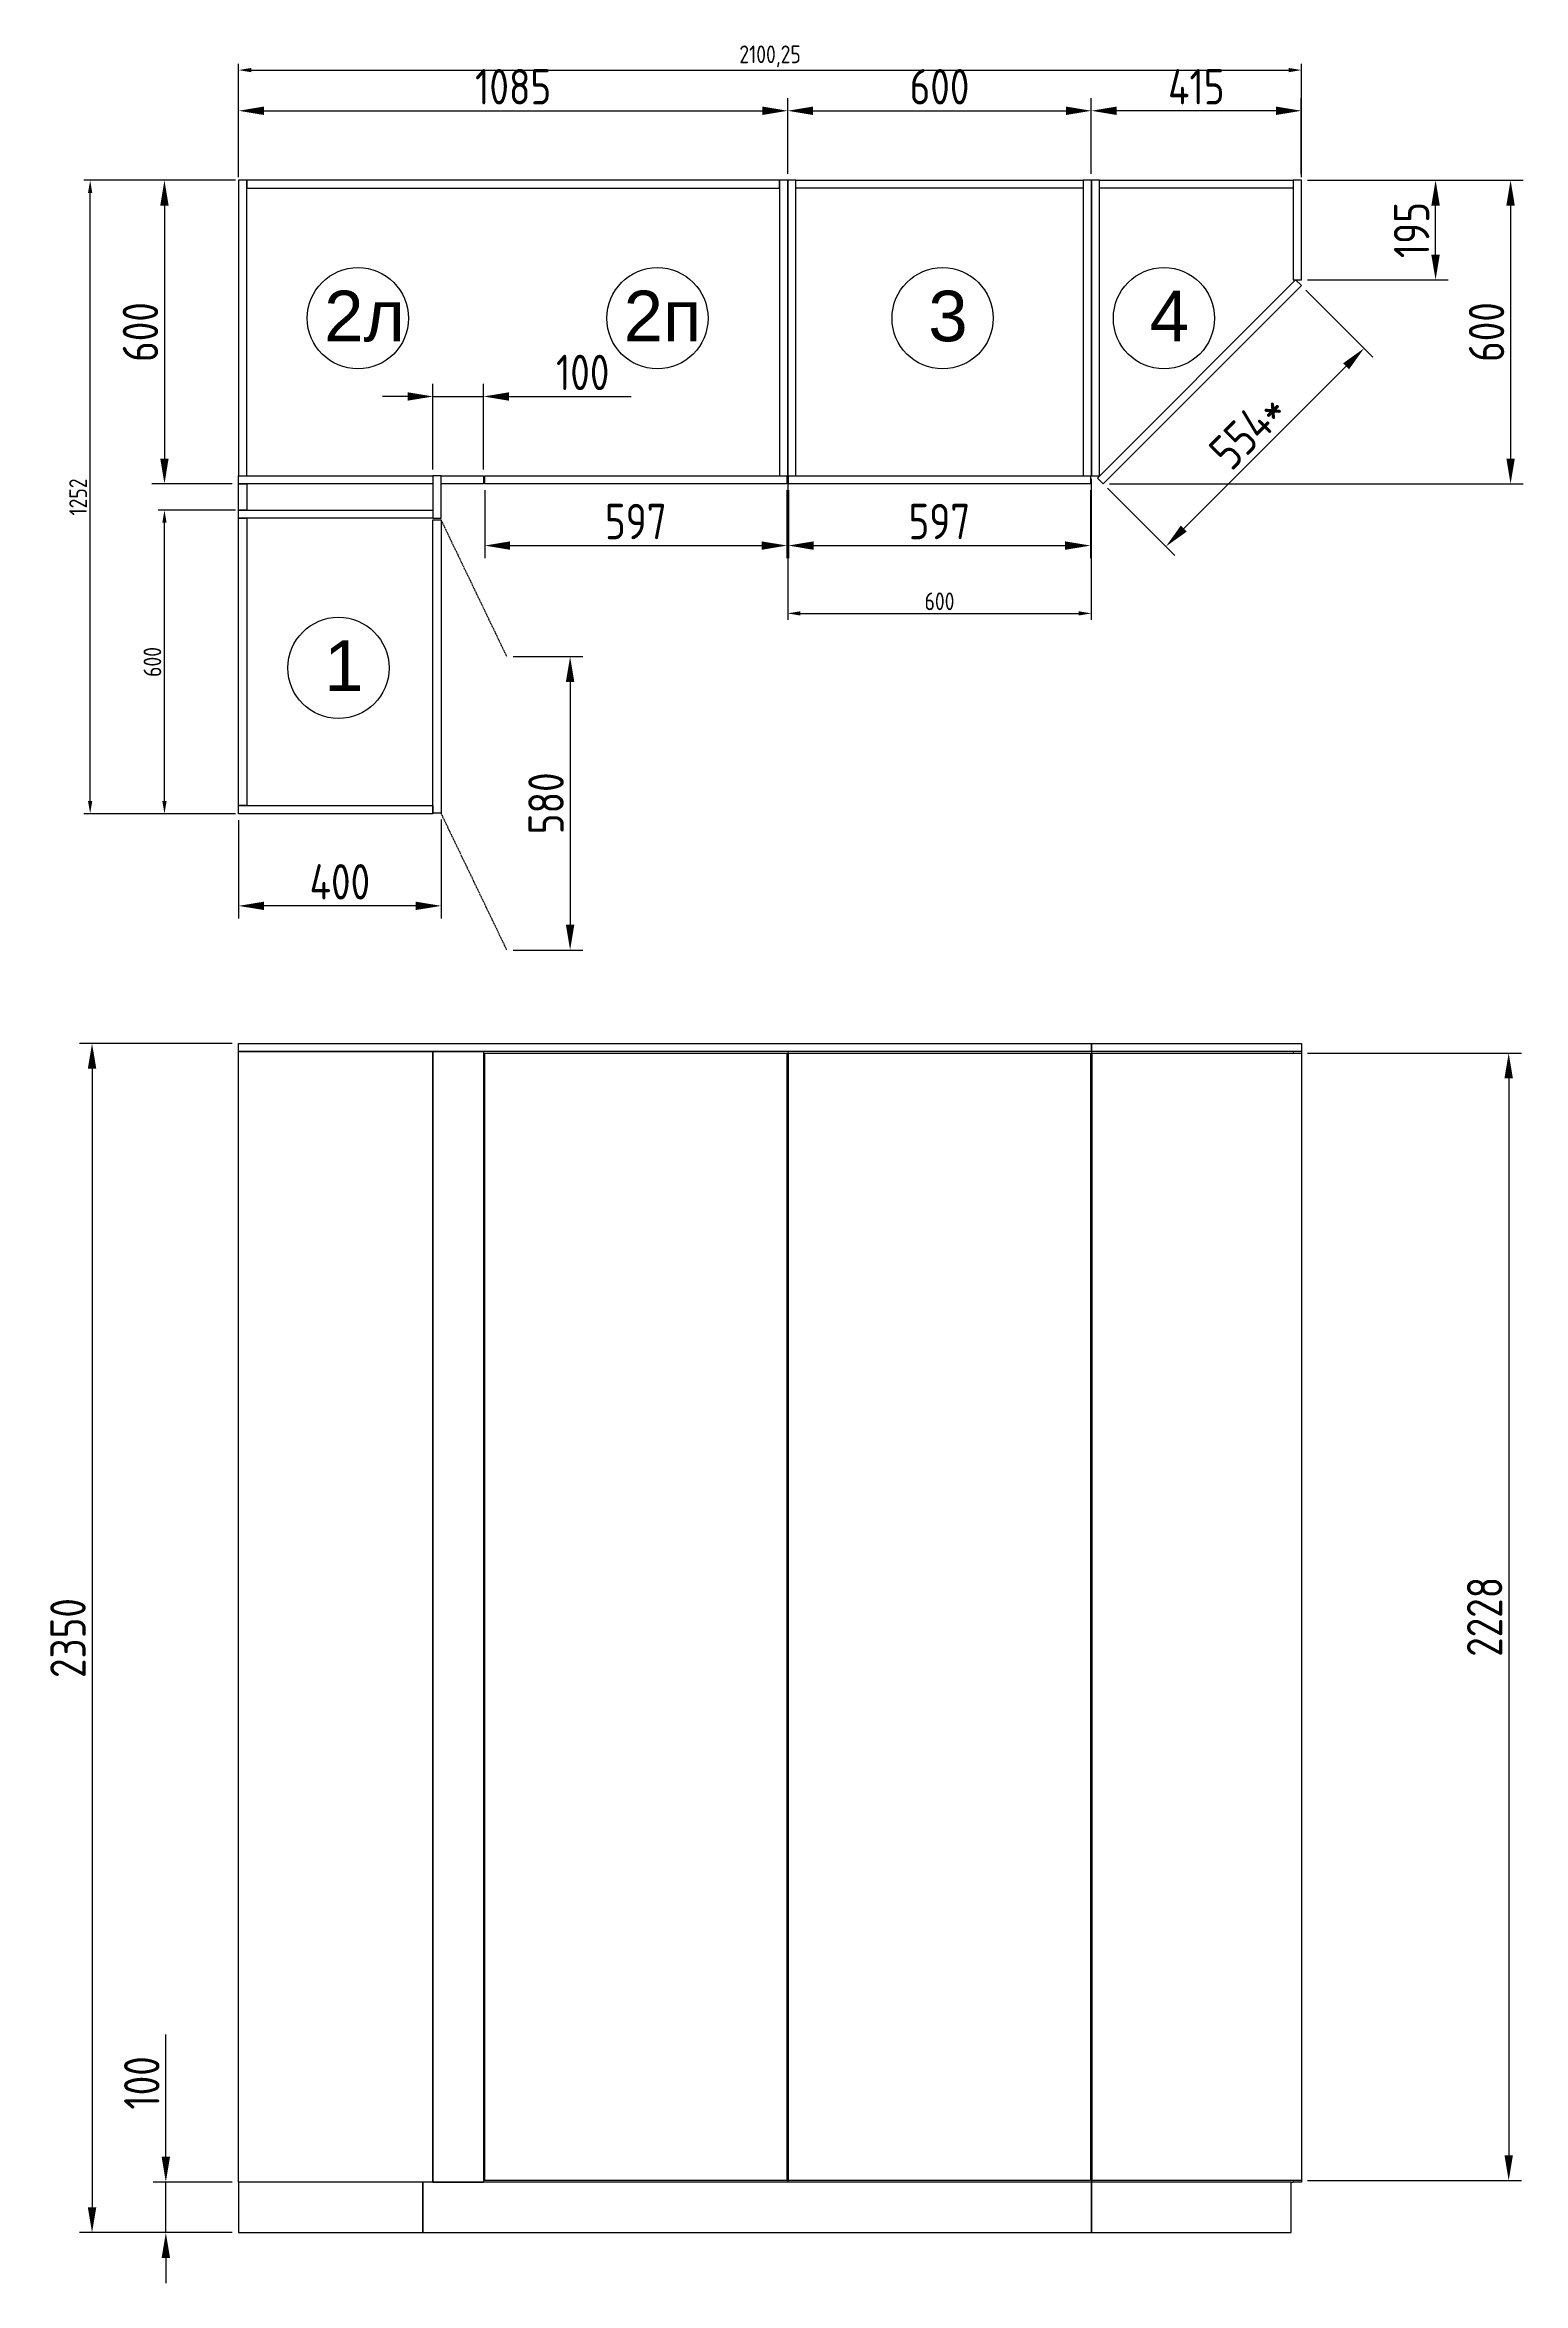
# Model space of a CAD drawing. Header units: millimetres. Extents: x 1713 to 34496, y -3951 to 9799.
# Drawn here: x 8921 to 11843, y 2375 to 6799 of the extents above; entities that cross this region are included whole.
import ezdxf

# ---------------------------------------------------------------- set-up
doc = ezdxf.new("R2010")
doc.units = ezdxf.units.MM
doc.linetypes.add('ACAD_ISO02W100', pattern=[15, 12, -3])
doc.styles.add('awcad.labels', font='eskd.shx')
doc.styles.get("Standard").update_dxf_attribs({"font": 'arial.ttf'})
doc.dimstyles.new('awcad.dim.building', dxfattribs={"dimtxt": 3.5, "dimasz": 2.5, "dimexe": 1.25, "dimexo": 0.625, "dimtad": 1, "dimtxsty": 'awcad.labels', "dimcen": 2.5, "dimadec": 0, "dimazin": 0, "dimtfac": 1, "dimtmove": 0, "dimatfit": 3, "dimldrblk": 'NONE', "dimfxl": 1, "dimarcsym": 0})

# ---------------------------------------------------------------- blocks, each defined once
blk = doc.blocks.new('*D2')
at = {"color": 0, "linetype": 'ByBlock', "lineweight": -2}
for p, q in [((10389.6, 5940.9), (10389.6, 5662.6)), ((10989.6, 5940.9), (10989.6, 5662.6)), ((10414.6, 5675.1), (10964.6, 5675.1))]:
    blk.add_line(p, q, dxfattribs=at)
at = {"color": 0, "linetype": 'ByBlock'}
for points in [[(10414.6, 5679.3), (10414.6, 5670.9), (10389.6, 5675.1)], [(10964.6, 5679.3), (10964.6, 5670.9), (10989.6, 5675.1)]]:
    blk.add_solid(points, dxfattribs=at)
at = {"layer": 'Defpoints', "color": 0, "linetype": 'ByBlock'}
for p in [(10389.6, 5947.1), (10989.6, 5947.1), (10989.6, 5675.1)]:
    blk.add_point(p, dxfattribs=at)
at = {"color": 0, "linetype": 'ByBlock', "lineweight": -2, "insert": (10689.6, 5698.9), "char_height": 35, "attachment_point": 5, "style": 'awcad.labels'}
blk.add_mtext('600', dxfattribs=at)
blk = doc.blocks.new('_None')
blk = doc.blocks.new('*D3')
at = {"color": 0, "linetype": 'ByBlock', "lineweight": -2}
for p, q in [((9298.4, 5879.1), (9145.5, 5879.1)), ((9158, 5304.1), (9158, 5854.1)), ((9298.4, 5279.1), (9145.5, 5279.1))]:
    blk.add_line(p, q, dxfattribs=at)
at = {"color": 0, "linetype": 'ByBlock'}
for points in [[(9153.8, 5854.1), (9162.2, 5854.1), (9158, 5879.1)], [(9153.8, 5304.1), (9162.2, 5304.1), (9158, 5279.1)]]:
    blk.add_solid(points, dxfattribs=at)
at = {"layer": 'Defpoints', "color": 0, "linetype": 'ByBlock'}
for p in [(9158, 5879.1), (9304.6, 5879.1), (9304.6, 5279.1)]:
    blk.add_point(p, dxfattribs=at)
at = {"color": 0, "linetype": 'ByBlock', "lineweight": -2, "insert": (9134.2, 5579.1), "char_height": 35, "attachment_point": 5, "rotation": 90, "style": 'awcad.labels'}
blk.add_mtext('600', dxfattribs=at)
blk = doc.blocks.new('*D4')
at = {"color": 0, "linetype": 'ByBlock', "lineweight": -2}
for p, q in [((9298.4, 6531.1), (8998.7, 6531.1)), ((9011.2, 5304.1), (9011.2, 6506.1)), ((9298.4, 5279.1), (8998.7, 5279.1))]:
    blk.add_line(p, q, dxfattribs=at)
at = {"color": 0, "linetype": 'ByBlock'}
for points in [[(9007, 6506.1), (9015.3, 6506.1), (9011.2, 6531.1)], [(9007, 5304.1), (9015.3, 5304.1), (9011.2, 5279.1)]]:
    blk.add_solid(points, dxfattribs=at)
at = {"layer": 'Defpoints', "color": 0, "linetype": 'ByBlock'}
for p in [(9011.2, 6531.1), (9304.6, 6531.1), (9304.6, 5279.1)]:
    blk.add_point(p, dxfattribs=at)
at = {"color": 0, "linetype": 'ByBlock', "lineweight": -2, "insert": (8987.4, 5905.1), "char_height": 35, "attachment_point": 5, "rotation": 90, "style": 'awcad.labels'}
blk.add_mtext('1252', dxfattribs=at)
blk = doc.blocks.new('*D5')
at = {"color": 0, "linetype": 'ByBlock', "lineweight": -2}
for p, q in [((9304.6, 6537.4), (9304.6, 6761.2)), ((9329.6, 6748.7), (11379.9, 6748.7)), ((11404.9, 6537.4), (11404.9, 6761.2))]:
    blk.add_line(p, q, dxfattribs=at)
at = {"color": 0, "linetype": 'ByBlock'}
for points in [[(9329.6, 6752.9), (9329.6, 6744.5), (9304.6, 6748.7)], [(11379.9, 6752.9), (11379.9, 6744.5), (11404.9, 6748.7)]]:
    blk.add_solid(points, dxfattribs=at)
at = {"layer": 'Defpoints', "color": 0, "linetype": 'ByBlock'}
for p in [(11404.9, 6748.7), (9304.6, 6531.1), (11404.9, 6531.1)]:
    blk.add_point(p, dxfattribs=at)
at = {"color": 0, "linetype": 'ByBlock', "lineweight": -2, "insert": (10354.8, 6775.8), "char_height": 35, "attachment_point": 5, "style": 'awcad.labels'}
blk.add_mtext('2100,25', dxfattribs=at)
blk = doc.blocks.new('*D6')
at = {"color": 0, "linetype": 'ByBlock', "lineweight": -2, "transparency": 16777216}
for p, q in [((9292.1, 6531.1), (9133, 6531.1)), ((9158, 6481.1), (9158, 5981.1)), ((9292.1, 5931.1), (9133, 5931.1))]:
    blk.add_line(p, q, dxfattribs=at)
at = {"color": 0, "linetype": 'ByBlock', "transparency": 16777216}
for points in [[(9149.7, 6481.1), (9166.3, 6481.1), (9158, 6531.1)], [(9149.7, 5981.1), (9166.3, 5981.1), (9158, 5931.1)]]:
    blk.add_solid(points, dxfattribs=at)
at = {"layer": 'Defpoints', "color": 0, "linetype": 'ByBlock', "transparency": 16777216}
for p in [(9304.6, 6531.1), (9158, 5931.1), (9304.6, 5931.1)]:
    blk.add_point(p, dxfattribs=at)
at = {"color": 0, "linetype": 'ByBlock', "lineweight": -2, "transparency": 16777216, "insert": (9110.5, 6231.1), "char_height": 70, "attachment_point": 5, "rotation": 90, "style": 'awcad.labels'}
blk.add_mtext('600', dxfattribs=at)
blk = doc.blocks.new('*D7')
at = {"color": 0, "linetype": 'ByBlock', "lineweight": -2, "transparency": 16777216}
for p, q in [((9688.6, 5959.6), (9688.6, 6128.7)), ((9788.6, 5959.6), (9788.6, 6128.7)), ((9638.6, 6103.7), (9588.6, 6103.7)), ((9688.6, 6103.7), (9788.6, 6103.7)), ((9838.6, 6103.7), (10080.3, 6103.7))]:
    blk.add_line(p, q, dxfattribs=at)
at = {"color": 0, "linetype": 'ByBlock', "transparency": 16777216}
for points in [[(9638.6, 6112), (9638.6, 6095.4), (9688.6, 6103.7)], [(9838.6, 6112), (9838.6, 6095.4), (9788.6, 6103.7)]]:
    blk.add_solid(points, dxfattribs=at)
at = {"layer": 'Defpoints', "color": 0, "linetype": 'ByBlock', "transparency": 16777216}
for p in [(9788.6, 6103.7), (9688.6, 5947.1), (9788.6, 5947.1)]:
    blk.add_point(p, dxfattribs=at)
at = {"color": 0, "linetype": 'ByBlock', "lineweight": -2, "transparency": 16777216, "insert": (9984.5, 6151.2), "char_height": 70, "attachment_point": 5, "style": 'awcad.labels'}
blk.add_mtext('100', dxfattribs=at)
blk = doc.blocks.new('*D8')
at = {"color": 0, "linetype": 'ByBlock', "lineweight": -2, "transparency": 16777216}
for p, q in [((10390.9, 5918.6), (10390.9, 5784.1)), ((10987.9, 5918.6), (10987.9, 5784.1)), ((10440.9, 5809.1), (10937.9, 5809.1))]:
    blk.add_line(p, q, dxfattribs=at)
at = {"color": 0, "linetype": 'ByBlock', "transparency": 16777216}
for points in [[(10440.9, 5817.4), (10440.9, 5800.7), (10390.9, 5809.1)], [(10937.9, 5817.4), (10937.9, 5800.7), (10987.9, 5809.1)]]:
    blk.add_solid(points, dxfattribs=at)
at = {"layer": 'Defpoints', "color": 0, "linetype": 'ByBlock', "transparency": 16777216}
for p in [(10390.9, 5931.1), (10987.9, 5931.1), (10987.9, 5809.1)]:
    blk.add_point(p, dxfattribs=at)
at = {"color": 0, "linetype": 'ByBlock', "lineweight": -2, "transparency": 16777216, "insert": (10689.4, 5856.6), "char_height": 70, "attachment_point": 5, "style": 'awcad.labels'}
blk.add_mtext('597', dxfattribs=at)
blk = doc.blocks.new('*D9')
at = {"color": 0, "linetype": 'ByBlock', "lineweight": -2, "transparency": 16777216}
for p, q in [((9791.1, 5918.6), (9791.1, 5784.1)), ((10388.1, 5918.6), (10388.1, 5784.1)), ((9841.1, 5809.1), (10338.1, 5809.1))]:
    blk.add_line(p, q, dxfattribs=at)
at = {"color": 0, "linetype": 'ByBlock', "transparency": 16777216}
for points in [[(9841.1, 5817.4), (9841.1, 5800.7), (9791.1, 5809.1)], [(10338.1, 5817.4), (10338.1, 5800.7), (10388.1, 5809.1)]]:
    blk.add_solid(points, dxfattribs=at)
at = {"layer": 'Defpoints', "color": 0, "linetype": 'ByBlock', "transparency": 16777216}
for p in [(9791.1, 5931.1), (10388.1, 5931.1), (10388.1, 5809.1)]:
    blk.add_point(p, dxfattribs=at)
at = {"color": 0, "linetype": 'ByBlock', "lineweight": -2, "transparency": 16777216, "insert": (10089.6, 5856.6), "char_height": 70, "attachment_point": 5, "style": 'awcad.labels'}
blk.add_mtext('597', dxfattribs=at)
blk = doc.blocks.new('*D10')
at = {"color": 0, "linetype": 'ByBlock', "lineweight": -2, "transparency": 16777216}
for p, q in [((9847.2, 5589.7), (9984.6, 5589.7)), ((9959.6, 5539.7), (9959.6, 5059.7)), ((9847.2, 5009.7), (9984.6, 5009.7))]:
    blk.add_line(p, q, dxfattribs=at)
at = {"color": 0, "linetype": 'ByBlock', "transparency": 16777216}
for points in [[(9951.3, 5539.7), (9967.9, 5539.7), (9959.6, 5589.7)], [(9951.3, 5059.7), (9967.9, 5059.7), (9959.6, 5009.7)]]:
    blk.add_solid(points, dxfattribs=at)
at = {"layer": 'Defpoints', "color": 0, "linetype": 'ByBlock', "transparency": 16777216}
for p in [(9834.7, 5589.7), (9834.7, 5009.7), (9959.6, 5009.7)]:
    blk.add_point(p, dxfattribs=at)
at = {"color": 0, "linetype": 'ByBlock', "lineweight": -2, "transparency": 16777216, "insert": (9912.1, 5299.7), "char_height": 70, "attachment_point": 5, "rotation": 90, "style": 'awcad.labels'}
blk.add_mtext('580', dxfattribs=at)
blk = doc.blocks.new('*D11')
at = {"color": 0, "linetype": 'ByBlock', "lineweight": -2, "transparency": 16777216}
for p, q in [((9304.6, 5266.6), (9304.6, 5072.1)), ((9704.6, 5267.6), (9704.6, 5072.1)), ((9654.6, 5097.1), (9354.6, 5097.1))]:
    blk.add_line(p, q, dxfattribs=at)
at = {"color": 0, "linetype": 'ByBlock', "transparency": 16777216}
for points in [[(9354.6, 5105.4), (9354.6, 5088.8), (9304.6, 5097.1)], [(9654.6, 5105.4), (9654.6, 5088.8), (9704.6, 5097.1)]]:
    blk.add_solid(points, dxfattribs=at)
at = {"layer": 'Defpoints', "color": 0, "linetype": 'ByBlock', "transparency": 16777216}
for p in [(9304.6, 5279.1), (9704.6, 5280.1), (9304.6, 5097.1)]:
    blk.add_point(p, dxfattribs=at)
at = {"color": 0, "linetype": 'ByBlock', "lineweight": -2, "transparency": 16777216, "insert": (9504.6, 5144.6), "char_height": 70, "attachment_point": 5, "style": 'awcad.labels'}
blk.add_mtext('400', dxfattribs=at)
blk = doc.blocks.new('*D12')
at = {"color": 0, "linetype": 'ByBlock', "lineweight": -2, "transparency": 16777216}
for p, q in [((11417.1, 6531.1), (11694.9, 6531.1)), ((11669.9, 6384.1), (11669.9, 6481.1)), ((11417.1, 6334.1), (11694.9, 6334.1))]:
    blk.add_line(p, q, dxfattribs=at)
at = {"color": 0, "linetype": 'ByBlock', "transparency": 16777216}
for points in [[(11661.5, 6481.1), (11678.2, 6481.1), (11669.9, 6531.1)], [(11661.5, 6384.1), (11678.2, 6384.1), (11669.9, 6334.1)]]:
    blk.add_solid(points, dxfattribs=at)
at = {"layer": 'Defpoints', "color": 0, "linetype": 'ByBlock', "transparency": 16777216}
for p in [(11404.6, 6531.1), (11669.9, 6531.1), (11404.6, 6334.1)]:
    blk.add_point(p, dxfattribs=at)
at = {"color": 0, "linetype": 'ByBlock', "lineweight": -2, "transparency": 16777216, "insert": (11622.4, 6432.6), "char_height": 70, "attachment_point": 5, "rotation": 90, "style": 'awcad.labels'}
blk.add_mtext('195', dxfattribs=at)
blk = doc.blocks.new('*D13')
at = {"color": 0, "linetype": 'ByBlock', "lineweight": -2, "transparency": 16777216}
for p, q in [((11417.1, 6531.1), (11843.1, 6531.1)), ((11818.1, 6481.1), (11818.1, 5981.1)), ((11025.5, 5931.1), (11843.1, 5931.1))]:
    blk.add_line(p, q, dxfattribs=at)
at = {"color": 0, "linetype": 'ByBlock', "transparency": 16777216}
for points in [[(11809.8, 6481.1), (11826.4, 6481.1), (11818.1, 6531.1)], [(11809.8, 5981.1), (11826.4, 5981.1), (11818.1, 5931.1)]]:
    blk.add_solid(points, dxfattribs=at)
at = {"layer": 'Defpoints', "color": 0, "linetype": 'ByBlock', "transparency": 16777216}
for p in [(11404.6, 6531.1), (11013, 5931.1), (11818.1, 5931.1)]:
    blk.add_point(p, dxfattribs=at)
at = {"color": 0, "linetype": 'ByBlock', "lineweight": -2, "transparency": 16777216, "insert": (11770.6, 6231.1), "char_height": 70, "attachment_point": 5, "rotation": 90, "style": 'awcad.labels'}
blk.add_mtext('600', dxfattribs=at)
blk = doc.blocks.new('*D14')
at = {"color": 0, "linetype": 'ByBlock', "lineweight": -2, "transparency": 16777216}
for p, q in [((10989.6, 6543.6), (10989.6, 6693.3)), ((11404.6, 6543.6), (11404.6, 6693.3)), ((11354.6, 6668.3), (11039.6, 6668.3))]:
    blk.add_line(p, q, dxfattribs=at)
at = {"color": 0, "linetype": 'ByBlock', "transparency": 16777216}
for points in [[(11039.6, 6676.6), (11039.6, 6660), (10989.6, 6668.3)], [(11354.6, 6676.6), (11354.6, 6660), (11404.6, 6668.3)]]:
    blk.add_solid(points, dxfattribs=at)
at = {"layer": 'Defpoints', "color": 0, "linetype": 'ByBlock', "transparency": 16777216}
for p in [(10989.6, 6668.3), (10989.6, 6531.1), (11404.6, 6531.1)]:
    blk.add_point(p, dxfattribs=at)
at = {"color": 0, "linetype": 'ByBlock', "lineweight": -2, "transparency": 16777216, "insert": (11197.1, 6715.8), "char_height": 70, "attachment_point": 5, "style": 'awcad.labels'}
blk.add_mtext('415', dxfattribs=at)
blk = doc.blocks.new('*D15')
at = {"color": 0, "linetype": 'ByBlock', "lineweight": -2, "transparency": 16777216}
for p, q in [((11413.5, 6313.9), (11546.2, 6181.2)), ((11172.3, 5842.6), (11493.2, 6163.5)), ((11021.9, 5922.3), (11154.6, 5789.6))]:
    blk.add_line(p, q, dxfattribs=at)
at = {"color": 0, "linetype": 'ByBlock', "transparency": 16777216}
for points in [[(11487.3, 6169.4), (11499.1, 6157.6), (11528.5, 6198.9)], [(11166.4, 5848.5), (11178.2, 5836.7), (11136.9, 5807.2)]]:
    blk.add_solid(points, dxfattribs=at)
at = {"layer": 'Defpoints', "color": 0, "linetype": 'ByBlock', "transparency": 16777216}
for p in [(11404.6, 6322.8), (11528.5, 6198.9), (11013, 5931.1)]:
    blk.add_point(p, dxfattribs=at)
at = {"color": 0, "linetype": 'ByBlock', "lineweight": -2, "transparency": 16777216, "insert": (11299.1, 6036.6), "char_height": 70, "attachment_point": 5, "rotation": 45, "style": 'awcad.labels'}
blk.add_mtext('554*', dxfattribs=at)
blk = doc.blocks.new('*D189')
at = {"color": 0, "linetype": 'ByBlock', "lineweight": -2, "transparency": 16777216}
for p, q in [((9304.6, 6543.6), (9304.6, 6693.3)), ((10389.6, 6543.6), (10389.6, 6693.3)), ((9354.6, 6668.3), (10339.6, 6668.3))]:
    blk.add_line(p, q, dxfattribs=at)
at = {"color": 0, "linetype": 'ByBlock', "transparency": 16777216}
for points in [[(9354.6, 6676.6), (9354.6, 6660), (9304.6, 6668.3)], [(10339.6, 6676.6), (10339.6, 6660), (10389.6, 6668.3)]]:
    blk.add_solid(points, dxfattribs=at)
at = {"layer": 'Defpoints', "color": 0, "linetype": 'ByBlock', "transparency": 16777216}
for p in [(10389.6, 6668.3), (9304.6, 6531.1), (10389.6, 6531.1)]:
    blk.add_point(p, dxfattribs=at)
at = {"color": 0, "linetype": 'ByBlock', "lineweight": -2, "transparency": 16777216, "insert": (9847.1, 6715.8), "char_height": 70, "attachment_point": 5, "style": 'awcad.labels'}
blk.add_mtext('1085', dxfattribs=at)
blk = doc.blocks.new('*D192')
at = {"color": 0, "linetype": 'ByBlock', "lineweight": -2, "transparency": 16777216}
for p, q in [((10389.6, 6543.6), (10389.6, 6693.3)), ((10989.6, 6543.6), (10989.6, 6693.3)), ((10439.6, 6668.3), (10939.6, 6668.3))]:
    blk.add_line(p, q, dxfattribs=at)
at = {"color": 0, "linetype": 'ByBlock', "transparency": 16777216}
for points in [[(10439.6, 6676.6), (10439.6, 6660), (10389.6, 6668.3)], [(10939.6, 6676.6), (10939.6, 6660), (10989.6, 6668.3)]]:
    blk.add_solid(points, dxfattribs=at)
at = {"layer": 'Defpoints', "color": 0, "linetype": 'ByBlock', "transparency": 16777216}
for p in [(10989.6, 6668.3), (10389.6, 6531.1), (10989.6, 6531.1)]:
    blk.add_point(p, dxfattribs=at)
at = {"color": 0, "linetype": 'ByBlock', "lineweight": -2, "transparency": 16777216, "insert": (10689.6, 6715.8), "char_height": 70, "attachment_point": 5, "style": 'awcad.labels'}
blk.add_mtext('600', dxfattribs=at)
blk = doc.blocks.new('*D195')
at = {"color": 0, "linetype": 'ByBlock', "lineweight": -2, "transparency": 16777216}
for p, q in [((9292.1, 4825.2), (8989.9, 4825.2)), ((9014.9, 4775.2), (9014.9, 2525.2)), ((9292.1, 2475.2), (8989.9, 2475.2))]:
    blk.add_line(p, q, dxfattribs=at)
at = {"color": 0, "linetype": 'ByBlock', "transparency": 16777216}
for points in [[(9006.6, 4775.2), (9023.3, 4775.2), (9014.9, 4825.2)], [(9006.6, 2525.2), (9023.3, 2525.2), (9014.9, 2475.2)]]:
    blk.add_solid(points, dxfattribs=at)
at = {"layer": 'Defpoints', "color": 0, "linetype": 'ByBlock', "transparency": 16777216}
for p in [(9304.6, 4825.2), (9014.9, 2475.2), (9304.6, 2475.2)]:
    blk.add_point(p, dxfattribs=at)
at = {"color": 0, "linetype": 'ByBlock', "lineweight": -2, "transparency": 16777216, "insert": (8967.4, 3650.2), "char_height": 70, "attachment_point": 5, "rotation": 90, "style": 'awcad.labels'}
blk.add_mtext('2350', dxfattribs=at)
blk = doc.blocks.new('*D198')
at = {"color": 0, "linetype": 'ByBlock', "lineweight": -2, "transparency": 16777216}
for p, q in [((9160.7, 2625.2), (9160.7, 2866.9)), ((9292.1, 2575.2), (9135.7, 2575.2)), ((9160.7, 2475.2), (9160.7, 2575.2)), ((9292.1, 2475.2), (9135.7, 2475.2)), ((9160.7, 2425.2), (9160.7, 2375.2))]:
    blk.add_line(p, q, dxfattribs=at)
at = {"color": 0, "linetype": 'ByBlock', "transparency": 16777216}
for points in [[(9152.4, 2625.2), (9169, 2625.2), (9160.7, 2575.2)], [(9152.4, 2425.2), (9169, 2425.2), (9160.7, 2475.2)]]:
    blk.add_solid(points, dxfattribs=at)
at = {"layer": 'Defpoints', "color": 0, "linetype": 'ByBlock', "transparency": 16777216}
for p in [(9160.7, 2575.2), (9304.6, 2575.2), (9304.6, 2475.2)]:
    blk.add_point(p, dxfattribs=at)
at = {"color": 0, "linetype": 'ByBlock', "lineweight": -2, "transparency": 16777216, "insert": (9113.2, 2771.1), "char_height": 70, "attachment_point": 5, "rotation": 90, "style": 'awcad.labels'}
blk.add_mtext('100', dxfattribs=at)
blk = doc.blocks.new('*D201')
at = {"color": 0, "linetype": 'ByBlock', "lineweight": -2, "transparency": 16777216}
for p, q in [((11417.1, 4806.2), (11839.4, 4806.2)), ((11814.4, 4756.2), (11814.4, 2628.2)), ((11417.1, 2578.2), (11839.4, 2578.2))]:
    blk.add_line(p, q, dxfattribs=at)
at = {"color": 0, "linetype": 'ByBlock', "transparency": 16777216}
for points in [[(11806, 4756.2), (11822.7, 4756.2), (11814.4, 4806.2)], [(11806, 2628.2), (11822.7, 2628.2), (11814.4, 2578.2)]]:
    blk.add_solid(points, dxfattribs=at)
at = {"layer": 'Defpoints', "color": 0, "linetype": 'ByBlock', "transparency": 16777216}
for p in [(11404.6, 4806.2), (11404.6, 2578.2), (11814.4, 2578.2)]:
    blk.add_point(p, dxfattribs=at)
at = {"color": 0, "linetype": 'ByBlock', "lineweight": -2, "transparency": 16777216, "insert": (11766.9, 3692.2), "char_height": 70, "attachment_point": 5, "rotation": 90, "style": 'awcad.labels'}
blk.add_mtext('2228', dxfattribs=at)

msp = doc.modelspace()

# ---------------------------------------------------------------- linework, layer by layer
at = {"color": 3, "linetype": 'ACAD_ISO02W100', "ltscale": 0.25}
for p, q in [((9834.695, 5589.688), (9704.647, 5860.143)), ((9834.695, 5009.688), (9704.647, 5280.143))]:
    msp.add_line(p, q, dxfattribs=at)
for points in [[(9320.647, 6531.143), (9304.647, 6531.143), (9304.647, 5947.143), (9320.647, 5947.143)], [(9320.647, 6531.143), (9320.647, 6515.143), (10373.647, 6515.143), (10373.647, 6531.143)], [(10373.647, 5947.143), (10389.647, 5947.143), (10389.647, 6531.143), (10373.647, 6531.143)], [(10389.647, 5947.143), (10405.647, 5947.143), (10405.647, 6531.143), (10389.647, 6531.143)], [(10406.397, 6531.143), (10973.647, 6531.143), (10973.647, 6515.143), (10405.647, 6515.143), (10405.647, 6531.143)], [(10973.647, 5947.143), (10989.647, 5947.143), (10989.647, 6531.143), (10973.647, 6531.143)], [(10989.647, 5947.143), (11005.647, 5947.143), (11005.647, 6531.143), (10989.647, 6531.143)], [(11006.397, 6531.143), (11388.647, 6531.143), (11388.647, 6515.143), (11005.647, 6515.143), (11005.647, 6531.143)], [(11388.647, 6334.079), (11404.647, 6334.079), (11404.647, 6531.143), (11388.647, 6531.143)], [(9688.647, 5947.143), (9688.647, 5931.143), (9304.647, 5931.143), (9304.647, 5947.143)], [(9304.647, 5879.143), (9304.647, 5931.143), (9320.647, 5931.143), (9320.647, 5879.143)], [(9704.647, 5863.143), (9704.647, 5947.143), (9688.647, 5947.143), (9688.647, 5863.143)], [(9704.647, 5931.143), (9704.647, 5947.143), (9788.647, 5947.143), (9788.647, 5931.143)], [(9688.647, 5879.143), (9688.647, 5863.143), (9304.647, 5863.143), (9304.647, 5879.143)], [(9320.647, 5295.143), (9304.647, 5295.143), (9304.647, 5863.143), (9320.647, 5863.143)], [(9688.647, 5295.143), (9688.647, 5279.143), (9304.647, 5279.143), (9304.647, 5295.143)], [(10989.647, 4809.228), (10989.647, 4825.228), (11404.647, 4825.228), (11404.647, 4809.228)], [(9688.647, 2575.228), (9304.647, 2575.228), (9304.647, 4809.228), (9688.647, 4809.228)], [(9791.147, 2578.228), (9791.147, 4806.228), (10388.147, 4806.228), (10388.147, 2578.228)], [(10391.147, 2578.228), (10391.147, 4806.228), (10988.147, 4806.228), (10988.147, 2578.228)], [(10991.147, 2578.228), (10991.147, 4806.228), (11404.647, 4806.228), (11404.647, 2578.228)], [(9304.647, 2475.228), (9668.647, 2475.228), (9668.647, 2575.228), (9304.647, 2575.228)], [(9668.647, 2475.228), (10989.647, 2475.228), (10989.647, 2575.228), (9668.647, 2575.228)], [(10989.647, 2475.228), (11384.647, 2475.228), (11384.647, 2575.228), (10989.647, 2575.228)]]:
    msp.add_lwpolyline(points, close=True)
at = {"color": 3}
msp.add_lwpolyline([(11404.647, 6322.766), (11393.333, 6334.079), (11001.71, 5942.457), (11013.024, 5931.143), (11404.647, 6322.766)], dxfattribs=at)
for points in [[(9791.147, 5931.143), (9791.147, 5947.143), (10388.147, 5947.143), (10388.147, 5931.143), (9791.147, 5931.143)], [(10390.897, 5931.143), (10390.897, 5947.143), (10987.897, 5947.143), (10987.897, 5931.143), (10390.897, 5931.143)], [(9688.647, 5860.143), (9704.647, 5860.143), (9704.647, 5280.143), (9688.647, 5280.143), (9688.647, 5860.143)]]:
    msp.add_lwpolyline(points, close=True, dxfattribs=at)
for points in [[(9304.647, 4809.228), (9304.647, 4825.228), (10989.647, 4825.228), (10989.647, 4809.228), (9304.647, 4809.228)], [(9688.647, 2575.228), (9688.647, 4809.228), (9788.647, 4809.228), (9788.647, 2575.228), (9688.647, 2575.228), (9788.647, 2575.228)], [(10389.647, 4809.228), (10389.647, 2575.228)], [(10989.647, 4809.228), (10989.647, 2575.228)], [(11404.647, 4809.228), (11404.647, 2575.228), (11388.647, 2575.228)], [(11388.647, 4809.228), (11388.647, 4806.228)], [(11384.647, 2575.228), (11388.647, 2575.228)], [(11388.647, 2578.228), (11388.647, 2575.228)]]:
    msp.add_lwpolyline(points)
for centre in [(9540.29, 6258.32), (10132.149, 6258.32), (10695.728, 6258.32), (11133.135, 6258.32), (9501.91, 5567.368)]:
    msp.add_circle(centre, 100)

# ---------------------------------------------------------------- texts
at = {"char_height": 100, "attachment_point": 1}
for s, insert in [('2л', (9473.652, 6312.76)), ('2п', (10065.511, 6312.76)), ('3', (10667.47, 6312.76)), ('4', (11104.876, 6312.76)), ('1', (9473.652, 5621.807))]:
    msp.add_mtext(s, dxfattribs=dict(at, insert=insert))

# ---------------------------------------------------------------- dimensions: what is measured, and where the dimension line sits
at = {"color": 253, "linetype": 'ByBlock', "lineweight": -2}
for base, p1, p2, angle, picture, middle in [((11404.897, 6748.69), (9304.647, 6531.143), (11404.897, 6531.143), 180, '*D5', (10354.772, 6775.773)), ((10989.647, 6668.287), (11404.647, 6531.143), (10989.647, 6531.143), 180, '*D14', (11197.147, 6715.787)), ((9011.175, 6531.143), (9304.647, 5279.143), (9304.647, 6531.143), 90, '*D4', (8987.425, 5905.143)), ((9157.993, 5931.143), (9304.647, 6531.143), (9304.647, 5931.143), 90, '*D6', (9110.493, 6231.143)), ((11818.104, 5931.143), (11404.647, 6531.143), (11013.024, 5931.143), 90, '*D13', (11770.604, 6231.143)), ((9788.647, 6103.713), (9688.647, 5947.143), (9788.647, 5947.143), 180, '*D7', (9984.48, 6151.213)), ((10388.147, 5809.083), (9791.147, 5931.143), (10388.147, 5931.143), 180, '*D9', (10089.647, 5856.583)), ((10989.647, 5675.113), (10389.647, 5947.143), (10989.647, 5947.143), 180, '*D2', (10689.647, 5698.863)), ((9157.993, 5879.143), (9304.647, 5279.143), (9304.647, 5879.143), 90, '*D3', (9134.243, 5579.143)), ((9959.592, 5009.688), (9834.695, 5589.688), (9834.695, 5009.688), 90, '*D10', (9912.092, 5299.688)), ((9304.647, 5097.111), (9704.647, 5280.143), (9304.647, 5279.143), 180, '*D11', (9504.647, 5144.611)), ((9014.925, 2475.228), (9304.647, 4825.228), (9304.647, 2475.228), 90, '*D195', (8967.425, 3650.228)), ((11814.354, 2578.228), (11404.647, 4806.228), (11404.647, 2578.228), 90, '*D201', (11766.854, 3692.228)), ((9160.692, 2575.228), (9304.647, 2475.228), (9304.647, 2575.228), 90, '*D198', (9113.192, 2771.061))]:
    dim = msp.add_linear_dim(base=base, p1=p1, p2=p2, angle=angle, dimstyle='awcad.dim.building', dxfattribs=at)
    dim.commit()
    dim.dimension.update_dxf_attribs({"geometry": picture, "text_midpoint": middle})
dim = msp.add_linear_dim(base=(10389.647, 6668.287), p1=(9304.647, 6531.143), p2=(10389.647, 6531.143), dimstyle='awcad.dim.building', dxfattribs=at)
dim.commit()
dim.dimension.update_dxf_attribs({"geometry": '*D189', "text_midpoint": (9847.147, 6715.787)})
dim = msp.add_linear_dim(base=(10989.647, 6668.287), p1=(10389.647, 6531.143), p2=(10989.647, 6531.143), dimstyle='awcad.dim.building', dxfattribs=at)
dim.commit()
dim.dimension.update_dxf_attribs({"geometry": '*D192', "text_midpoint": (10689.647, 6668.287), "dimtype": 160})
dim = msp.add_linear_dim(base=(11669.88, 6531.143), p1=(11404.647, 6334.079), p2=(11404.647, 6531.143), angle=90, text='195', dimstyle='awcad.dim.building', dxfattribs=at)
dim.commit()
dim.dimension.update_dxf_attribs({"geometry": '*D12', "text_midpoint": (11622.38, 6432.611)})
at = {"color": 251, "linetype": 'ByBlock', "lineweight": -2}
dim = msp.add_aligned_dim(p1=(11013.024, 5931.143), p2=(11404.647, 6322.766), distance=-175.214, text='554*', dimstyle='awcad.dim.building', dxfattribs=at)
dim.commit()
dim.dimension.update_dxf_attribs({"geometry": '*D15', "text_midpoint": (11299.142, 6036.647)})
at = {"color": 253, "linetype": 'ByBlock', "lineweight": -2}
dim = msp.add_linear_dim(base=(10987.897, 5809.083), p1=(10390.897, 5931.143), p2=(10987.897, 5931.143), angle=180, dimstyle='awcad.dim.building', override={"dimtad": 3}, dxfattribs=at)
dim.commit()
dim.dimension.update_dxf_attribs({"geometry": '*D8', "text_midpoint": (10689.397, 5809.083), "dimtype": 160})

doc.saveas('drawing.dxf')
